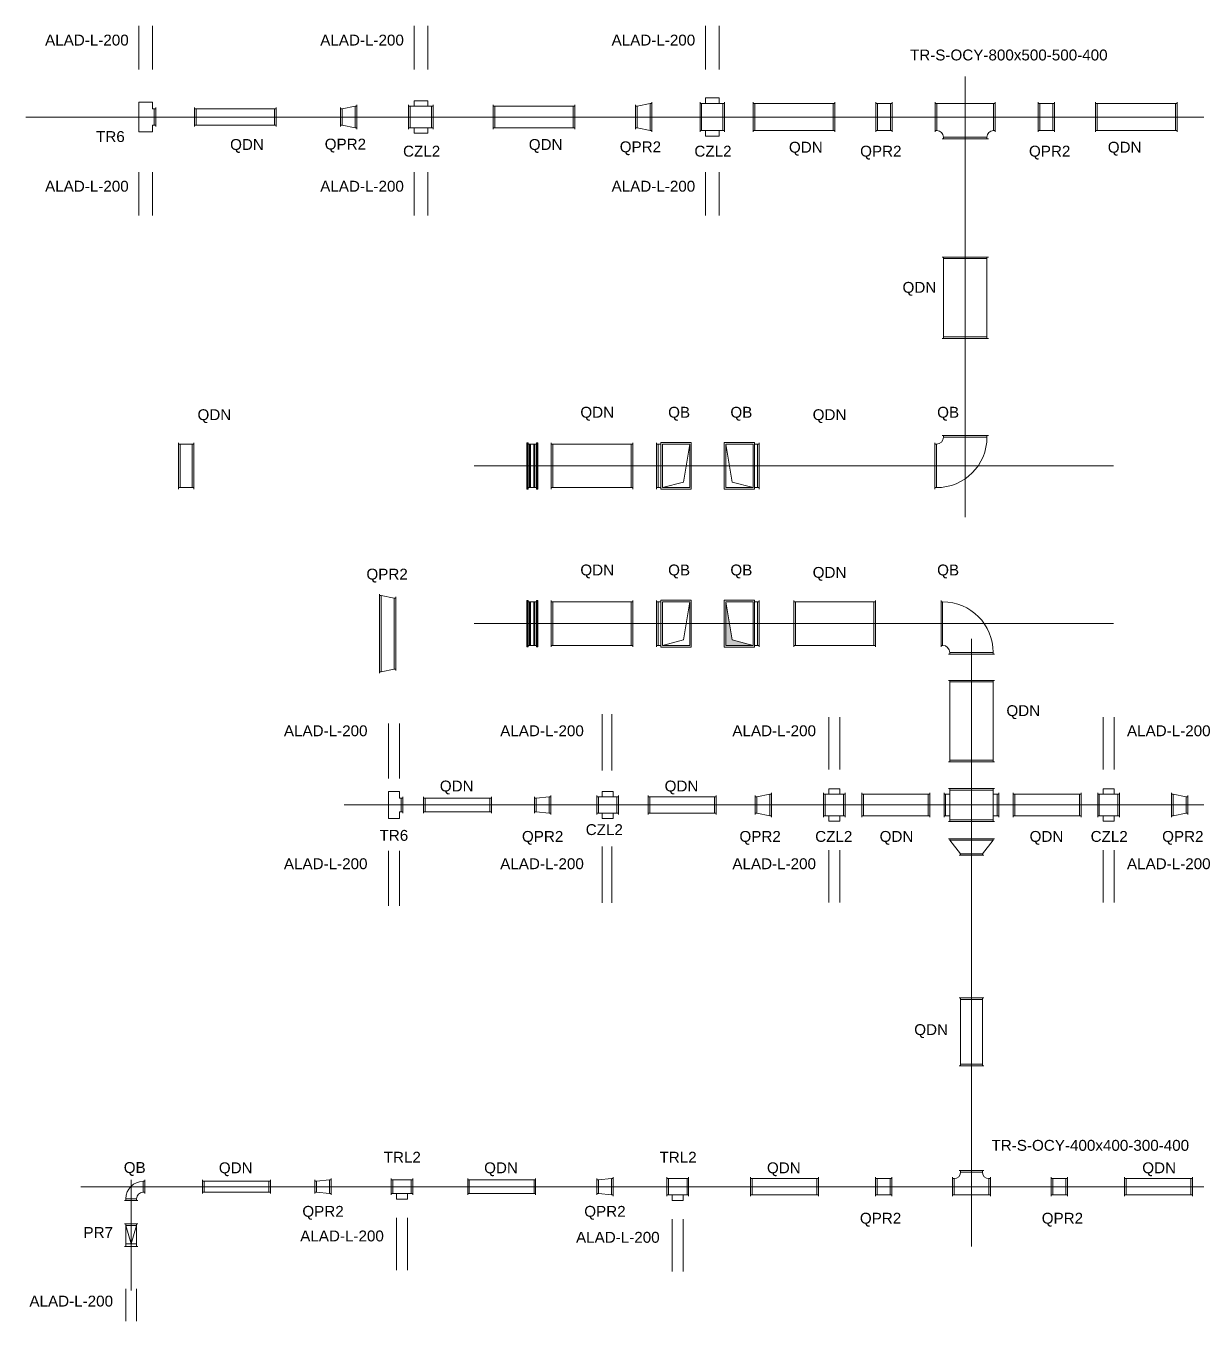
# Model space of a CAD drawing. Header units: millimetres. Extents: x 59762 to 60194, y -87842 to -87548.
# Drawn here: x 60015.92 to 60037.43, y -87765.76 to -87741.95 of the extents above; entities that cross this region are included whole.
import ezdxf

# ---------------------------------------------------------------- set-up
doc = ezdxf.new("R2010")
doc.units = ezdxf.units.MM
doc.layers.add('kanały', color=7, linetype='Continuous', lineweight=20)
doc.styles.add('styl1', font='arial.ttf', dxfattribs={"height": 0.08})
doc.linetypes.add('ZYGZAK', pattern='A,0.00254,-5.08,[131,ltypeshp.shx,S=5.08,R=0,X=-5.08,Y=0],-10.16,[131,ltypeshp.shx,S=5.08,R=180,X=5.08,Y=0],-5.08', length=20.32254)
pattern_1 = [(0, (45.65361, -3.144927), (0, 0.015875), []), (90, (45.65361, -3.144927), (-0.0635, 4e-18), [])]
pattern_2 = [(0, (45.65361, -0.244535), (0, 0.015875), []), (90, (45.65361, -0.244535), (-0.0635, 4e-18), [])]

msp = doc.modelspace()

# ---------------------------------------------------------------- hatches: boundary and pattern name
at = {"layer": 'kanały', "ltscale": 20}
h = msp.add_hatch(color=256, dxfattribs=at)
h.dxf.hatch_style = 1
h.paths.add_polyline_path([(60025.131899, -87749.612994), (60025.131899, -87750.462994), (60025.126899, -87750.462994), (60025.126899, -87749.612994)])
h = msp.add_hatch(dxfattribs=at)
h.set_pattern_fill('GRATE', color=256, scale=0.02)
h.set_pattern_definition(pattern_2)
edge = h.paths.add_edge_path()
edge.add_line((60025.196899, -87749.637994), (60025.196899, -87750.437994))
edge.add_line((60025.176899, -87749.637994), (60025.176899, -87750.437994))
h = msp.add_hatch(dxfattribs=at)
h.set_pattern_fill('GRATE', color=256, scale=0.02)
h.set_pattern_definition(pattern_2)
edge = h.paths.add_edge_path()
edge.add_line((60025.276899, -87749.637994), (60025.276899, -87750.437994))
edge.add_line((60025.256899, -87749.637994), (60025.256899, -87750.437994))
h = msp.add_hatch(color=256, dxfattribs=at)
h.dxf.hatch_style = 1
h.paths.add_polyline_path([(60025.321899, -87749.612994), (60025.321899, -87750.462994), (60025.326899, -87750.462994), (60025.326899, -87749.612994)])
h = msp.add_hatch(color=256, dxfattribs=at)
h.dxf.hatch_style = 1
h.paths.add_polyline_path([(60025.131899, -87752.513386), (60025.131899, -87753.363386), (60025.126899, -87753.363386), (60025.126899, -87752.513386)])
h = msp.add_hatch(dxfattribs=at)
h.set_pattern_fill('GRATE', color=256, scale=0.02)
h.set_pattern_definition(pattern_1)
edge = h.paths.add_edge_path()
edge.add_line((60025.196899, -87752.538386), (60025.196899, -87753.338386))
edge.add_line((60025.176899, -87752.538386), (60025.176899, -87753.338386))
h = msp.add_hatch(dxfattribs=at)
h.set_pattern_fill('GRATE', color=256, scale=0.02)
h.set_pattern_definition(pattern_1)
edge = h.paths.add_edge_path()
edge.add_line((60025.276899, -87752.538386), (60025.276899, -87753.338386))
edge.add_line((60025.256899, -87752.538386), (60025.256899, -87753.338386))
h = msp.add_hatch(color=256, dxfattribs=at)
h.dxf.hatch_style = 1
h.paths.add_polyline_path([(60025.321899, -87752.513386), (60025.321899, -87753.363386), (60025.326899, -87753.363386), (60025.326899, -87752.513386)])
at = {"layer": 'kanały'}
h = msp.add_hatch(color=256, dxfattribs=at)
h.dxf.hatch_style = 1
h.paths.add_polyline_path([(60028.899796, -87753.234858), (60028.786166, -87752.538386), (60028.786166, -87753.338386), (60029.286166, -87753.338386)])

# ---------------------------------------------------------------- linework, layer by layer
at = {"layer": 'kanały', "linetype": 'ZYGZAK', "ltscale": 0.1}
for p, q in [((60017.994673, -87742.746434), (60017.994673, -87741.946434)), ((60018.244673, -87742.746434), (60018.244673, -87741.946434)), ((60023.054195, -87742.746434), (60023.054195, -87741.946434)), ((60023.304195, -87742.746434), (60023.304195, -87741.946434)), ((60028.411301, -87742.746434), (60028.411301, -87741.946434)), ((60028.661301, -87742.746434), (60028.661301, -87741.946434)), ((60017.994673, -87745.433966), (60017.994673, -87744.633966)), ((60018.244673, -87745.433966), (60018.244673, -87744.633966)), ((60023.054195, -87745.433966), (60023.054195, -87744.633966)), ((60023.304195, -87745.433966), (60023.304195, -87744.633966)), ((60028.411301, -87745.433966), (60028.411301, -87744.633966)), ((60028.661301, -87745.433966), (60028.661301, -87744.633966)), ((60026.514164, -87755.638702), (60026.514164, -87754.604221)), ((60026.690514, -87755.638702), (60026.690514, -87754.604221)), ((60030.682457, -87755.61993), (60030.682457, -87754.65993)), ((60030.882457, -87755.61993), (60030.882457, -87754.65993)), ((60035.724013, -87755.61993), (60035.724013, -87754.65993)), ((60035.924013, -87755.61993), (60035.924013, -87754.65993)), ((60022.584317, -87755.786043), (60022.584317, -87754.776043)), ((60022.784317, -87755.786043), (60022.784317, -87754.776043)), ((60026.514164, -87758.071854), (60026.514164, -87757.037373)), ((60026.690514, -87758.071854), (60026.690514, -87757.037373)), ((60022.584317, -87758.127408), (60022.584317, -87757.117408)), ((60022.784317, -87758.127408), (60022.784317, -87757.117408)), ((60030.682457, -87758.06475), (60030.682457, -87757.10475)), ((60030.882457, -87758.06475), (60030.882457, -87757.10475)), ((60035.724013, -87758.06475), (60035.724013, -87757.10475)), ((60035.924013, -87758.06475), (60035.924013, -87757.10475)), ((60022.731148, -87764.82691), (60022.731148, -87763.86691)), ((60022.931148, -87764.82691), (60022.931148, -87763.86691)), ((60027.802474, -87764.85191), (60027.802474, -87763.89191)), ((60028.002474, -87764.85191), (60028.002474, -87763.89191)), ((60017.751641, -87765.764864), (60017.751641, -87765.172301)), ((60017.951641, -87765.764864), (60017.951641, -87765.172301))]:
    msp.add_line(p, q, dxfattribs=at)
at = {"layer": 'kanały', "ltscale": 20}
for p, q in [((60033.188355, -87742.874064), (60033.188355, -87750.980519)), ((60028.661301, -87743.271711), (60028.411301, -87743.271711)), ((60028.411301, -87743.271711), (60028.411301, -87743.371711)), ((60028.661301, -87743.271711), (60028.661301, -87743.371711)), ((60018.274673, -87743.471711), (60018.274673, -87743.771711)), ((60018.304673, -87743.471711), (60018.304673, -87743.446711)), ((60018.304673, -87743.471711), (60018.304673, -87743.771711)), ((60019.016305, -87743.471711), (60019.016305, -87743.446711)), ((60020.516305, -87743.471711), (60019.016305, -87743.471711)), ((60019.016305, -87743.471711), (60019.016305, -87743.771711)), ((60019.046305, -87743.471711), (60019.046305, -87743.771711)), ((60020.486305, -87743.471711), (60020.486305, -87743.771711)), ((60020.516305, -87743.471711), (60020.516305, -87743.446711)), ((60020.516305, -87743.471711), (60020.516305, -87743.771711)), ((60021.699452, -87743.446711), (60021.699452, -87743.471711)), ((60021.699452, -87743.771711), (60021.699452, -87743.471711)), ((60021.729452, -87743.471711), (60021.699452, -87743.471711)), ((60021.969452, -87743.421711), (60021.729452, -87743.471711)), ((60021.729452, -87743.771711), (60021.729452, -87743.471711)), ((60021.969452, -87743.821711), (60021.969452, -87743.421711)), ((60021.969452, -87743.421711), (60021.999452, -87743.421711)), ((60021.999452, -87743.396711), (60021.999452, -87743.421711)), ((60021.999452, -87743.821711), (60021.999452, -87743.421711)), ((60022.954195, -87743.421711), (60022.954195, -87743.396711)), ((60022.954195, -87743.421711), (60022.954195, -87743.821711)), ((60023.404195, -87743.421711), (60022.954195, -87743.421711)), ((60022.984195, -87743.421711), (60022.984195, -87743.821711)), ((60023.304195, -87743.321711), (60023.054195, -87743.321711)), ((60023.054195, -87743.321711), (60023.054195, -87743.421711)), ((60023.304195, -87743.321711), (60023.304195, -87743.421711)), ((60023.374195, -87743.421711), (60023.374195, -87743.821711)), ((60023.404195, -87743.421711), (60023.404195, -87743.396711)), ((60023.404195, -87743.421711), (60023.404195, -87743.821711)), ((60024.508324, -87743.421711), (60024.508324, -87743.396711)), ((60026.008324, -87743.421711), (60024.508324, -87743.421711)), ((60024.508324, -87743.421711), (60024.508324, -87743.821711)), ((60024.538324, -87743.421711), (60024.538324, -87743.821711)), ((60025.978324, -87743.421711), (60025.978324, -87743.821711)), ((60026.008324, -87743.421711), (60026.008324, -87743.396711)), ((60026.008324, -87743.421711), (60026.008324, -87743.821711)), ((60027.124256, -87743.396711), (60027.124256, -87743.421711)), ((60027.124256, -87743.821711), (60027.124256, -87743.421711)), ((60027.154256, -87743.421711), (60027.124256, -87743.421711)), ((60027.394256, -87743.371711), (60027.154256, -87743.421711)), ((60027.154256, -87743.821711), (60027.154256, -87743.421711)), ((60027.394256, -87743.871711), (60027.394256, -87743.371711)), ((60027.394256, -87743.371711), (60027.424256, -87743.371711)), ((60027.424256, -87743.346711), (60027.424256, -87743.371711)), ((60027.424256, -87743.871711), (60027.424256, -87743.371711)), ((60028.311301, -87743.371711), (60028.311301, -87743.346711)), ((60028.311301, -87743.371711), (60028.311301, -87743.871711)), ((60028.761301, -87743.371711), (60028.311301, -87743.371711)), ((60028.341301, -87743.371711), (60028.341301, -87743.871711)), ((60028.731301, -87743.371711), (60028.731301, -87743.871711)), ((60028.761301, -87743.371711), (60028.761301, -87743.346711)), ((60028.761301, -87743.371711), (60028.761301, -87743.871711)), ((60029.291819, -87743.371711), (60029.291819, -87743.346711)), ((60030.791819, -87743.371711), (60029.291819, -87743.371711)), ((60029.291819, -87743.371711), (60029.291819, -87743.871711)), ((60029.321819, -87743.371711), (60029.321819, -87743.871711)), ((60030.761819, -87743.371711), (60030.761819, -87743.871711)), ((60030.791819, -87743.371711), (60030.791819, -87743.346711)), ((60030.791819, -87743.371711), (60030.791819, -87743.871711)), ((60031.544739, -87743.346711), (60031.544739, -87743.371711)), ((60031.544739, -87743.865674), (60031.544739, -87743.371711)), ((60031.574739, -87743.371711), (60031.544739, -87743.371711)), ((60031.574739, -87743.871711), (60031.574739, -87743.371711)), ((60031.814739, -87743.371711), (60031.574739, -87743.371711)), ((60031.814739, -87743.871711), (60031.814739, -87743.371711)), ((60031.814739, -87743.371711), (60031.844739, -87743.371711)), ((60031.844739, -87743.346711), (60031.844739, -87743.371711)), ((60031.844739, -87743.871711), (60031.844739, -87743.371711)), ((60032.638355, -87743.346711), (60032.638355, -87743.371711)), ((60032.638355, -87743.871711), (60032.638355, -87743.371711)), ((60032.668355, -87743.871711), (60032.668355, -87743.371711)), ((60033.708355, -87743.371711), (60033.708355, -87743.871711)), ((60033.738355, -87743.371711), (60033.738355, -87743.346711)), ((60033.738355, -87743.371711), (60033.738355, -87743.871711)), ((60034.531972, -87743.346711), (60034.531972, -87743.371711)), ((60034.531972, -87743.871711), (60034.531972, -87743.371711)), ((60034.561972, -87743.371711), (60034.531972, -87743.371711)), ((60034.561972, -87743.871711), (60034.561972, -87743.371711)), ((60034.561972, -87743.371711), (60034.801972, -87743.371711)), ((60034.801972, -87743.871711), (60034.801972, -87743.371711)), ((60034.801972, -87743.371711), (60034.831972, -87743.371711)), ((60034.831972, -87743.346711), (60034.831972, -87743.371711)), ((60034.831972, -87743.865674), (60034.831972, -87743.371711)), ((60035.584892, -87743.371711), (60035.584892, -87743.346711)), ((60035.584892, -87743.371711), (60037.084892, -87743.371711)), ((60035.584892, -87743.371711), (60035.584892, -87743.871711)), ((60035.614892, -87743.371711), (60035.614892, -87743.871711)), ((60037.054892, -87743.371711), (60037.054892, -87743.871711)), ((60037.084892, -87743.371711), (60037.084892, -87743.346711)), ((60037.084892, -87743.371711), (60037.084892, -87743.871711)), ((60018.304673, -87743.796711), (60018.304673, -87743.771711)), ((60020.516305, -87743.771711), (60019.016305, -87743.771711)), ((60019.016305, -87743.796711), (60019.016305, -87743.771711)), ((60020.516305, -87743.796711), (60020.516305, -87743.771711)), ((60021.699452, -87743.771711), (60021.699452, -87743.796711)), ((60021.729452, -87743.771711), (60021.699452, -87743.771711)), ((60021.969452, -87743.821711), (60021.729452, -87743.771711)), ((60021.969452, -87743.821711), (60021.999452, -87743.821711)), ((60021.999452, -87743.821711), (60021.999452, -87743.846711)), ((60022.954195, -87743.846711), (60022.954195, -87743.821711)), ((60023.404195, -87743.821711), (60022.954195, -87743.821711)), ((60023.054195, -87743.921711), (60023.054195, -87743.821711)), ((60023.304195, -87743.921711), (60023.054195, -87743.921711)), ((60023.304195, -87743.921711), (60023.304195, -87743.821711)), ((60023.404195, -87743.846711), (60023.404195, -87743.821711)), ((60026.008324, -87743.821711), (60024.508324, -87743.821711)), ((60024.508324, -87743.846711), (60024.508324, -87743.821711)), ((60026.008324, -87743.846711), (60026.008324, -87743.821711)), ((60027.124256, -87743.821711), (60027.124256, -87743.846711)), ((60027.154256, -87743.821711), (60027.124256, -87743.821711)), ((60027.394256, -87743.871711), (60027.154256, -87743.821711)), ((60027.394256, -87743.871711), (60027.424256, -87743.871711)), ((60027.424256, -87743.871711), (60027.424256, -87743.896711)), ((60028.311301, -87743.896711), (60028.311301, -87743.871711)), ((60028.761301, -87743.871711), (60028.311301, -87743.871711)), ((60028.411301, -87743.971711), (60028.411301, -87743.871711)), ((60028.661301, -87743.971711), (60028.411301, -87743.971711)), ((60028.661301, -87743.971711), (60028.661301, -87743.871711)), ((60028.761301, -87743.896711), (60028.761301, -87743.871711)), ((60030.791819, -87743.871711), (60029.291819, -87743.871711)), ((60029.291819, -87743.896711), (60029.291819, -87743.871711)), ((60030.791819, -87743.896711), (60030.791819, -87743.871711)), ((60031.544739, -87743.865674), (60031.544739, -87743.896711)), ((60031.574739, -87743.871711), (60031.544739, -87743.871711)), ((60031.814739, -87743.871711), (60031.574739, -87743.871711)), ((60031.814739, -87743.871711), (60031.844739, -87743.871711)), ((60031.844739, -87743.871711), (60031.844739, -87743.896711)), ((60032.638355, -87743.871711), (60032.638355, -87743.896711)), ((60033.588355, -87743.991711), (60032.788355, -87743.991711)), ((60033.738355, -87743.896711), (60033.738355, -87743.871711)), ((60034.531972, -87743.871711), (60034.531972, -87743.896711)), ((60034.561972, -87743.871711), (60034.531972, -87743.871711)), ((60034.561972, -87743.871711), (60034.801972, -87743.871711)), ((60034.801972, -87743.871711), (60034.831972, -87743.871711)), ((60034.831972, -87743.865674), (60034.831972, -87743.896711)), ((60035.584892, -87743.871711), (60037.084892, -87743.871711)), ((60035.584892, -87743.896711), (60035.584892, -87743.871711)), ((60037.084892, -87743.896711), (60037.084892, -87743.871711)), ((60032.763355, -87744.021711), (60032.788355, -87744.021711)), ((60033.588355, -87744.021711), (60032.788355, -87744.021711)), ((60033.588355, -87744.021711), (60033.613355, -87744.021711)), ((60032.763355, -87746.196347), (60032.788355, -87746.196347)), ((60032.788355, -87746.196347), (60032.788355, -87747.696347)), ((60033.588355, -87746.196347), (60032.788355, -87746.196347)), ((60033.588355, -87746.226347), (60032.788355, -87746.226347)), ((60033.588355, -87746.196347), (60033.588355, -87747.696347)), ((60033.588355, -87746.196347), (60033.613355, -87746.196347)), ((60032.763355, -87747.696347), (60032.788355, -87747.696347)), ((60033.588355, -87747.666347), (60032.788355, -87747.666347)), ((60033.588355, -87747.696347), (60032.788355, -87747.696347)), ((60033.588355, -87747.696347), (60033.613355, -87747.696347)), ((60032.763355, -87749.477994), (60032.788355, -87749.477994)), ((60033.588355, -87749.477994), (60032.788355, -87749.477994)), ((60032.788355, -87749.477994), (60032.788355, -87749.507994)), ((60033.588355, -87749.477994), (60033.613355, -87749.477994)), ((60033.588355, -87749.477994), (60033.588355, -87749.507994)), ((60018.724489, -87749.637994), (60018.724489, -87749.612994)), ((60018.724489, -87749.637994), (60019.004489, -87749.637994)), ((60018.724489, -87749.637994), (60018.724489, -87750.437994)), ((60018.754489, -87749.637994), (60018.754489, -87750.437994)), ((60018.974489, -87749.637994), (60018.974489, -87750.437994)), ((60019.004489, -87749.637994), (60019.004489, -87749.612994)), ((60019.004489, -87749.637994), (60019.004489, -87750.437994)), ((60025.131899, -87749.612994), (60025.126899, -87749.612994)), ((60025.126899, -87749.612994), (60025.126899, -87750.462994)), ((60025.131899, -87749.612994), (60025.131899, -87750.462994)), ((60025.131899, -87749.612994), (60025.151899, -87749.612994)), ((60025.151899, -87749.637994), (60025.151899, -87749.612994)), ((60025.151899, -87749.637994), (60025.151899, -87750.437994)), ((60025.151899, -87749.637994), (60025.301899, -87749.637994)), ((60025.176899, -87749.637994), (60025.176899, -87750.437994)), ((60025.196899, -87749.637994), (60025.196899, -87750.437994)), ((60025.256899, -87749.637994), (60025.256899, -87750.437994)), ((60025.276899, -87749.637994), (60025.276899, -87750.437994)), ((60025.301899, -87749.637994), (60025.301899, -87749.612994)), ((60025.321899, -87749.612994), (60025.301899, -87749.612994)), ((60025.301899, -87749.637994), (60025.301899, -87750.437994)), ((60025.321899, -87749.612994), (60025.321899, -87750.462994)), ((60025.321899, -87749.612994), (60025.326899, -87749.612994)), ((60025.326899, -87749.612994), (60025.326899, -87750.462994)), ((60025.575751, -87749.637994), (60025.575751, -87749.612994)), ((60025.575751, -87749.637994), (60027.075751, -87749.637994)), ((60025.575751, -87749.637994), (60025.575751, -87750.437994)), ((60025.605751, -87749.637994), (60025.605751, -87750.437994)), ((60027.045751, -87749.637994), (60027.045751, -87750.437994)), ((60027.075751, -87749.637994), (60027.075751, -87749.612994)), ((60027.075751, -87749.637994), (60027.075751, -87750.437994)), ((60027.511674, -87749.637994), (60027.511674, -87749.612994)), ((60027.511674, -87749.637994), (60027.511674, -87750.437994)), ((60027.511674, -87749.637994), (60027.541674, -87749.637994)), ((60027.541674, -87749.637994), (60027.541674, -87750.437994)), ((60027.541674, -87749.637994), (60027.591674, -87749.637994)), ((60027.591674, -87749.637994), (60027.591674, -87749.607994)), ((60027.591674, -87749.607994), (60028.151674, -87749.607994)), ((60027.591674, -87749.637994), (60027.591674, -87750.437994)), ((60027.621674, -87749.637994), (60028.121674, -87749.637994)), ((60027.621674, -87749.637994), (60027.621674, -87750.437994)), ((60028.008044, -87750.334466), (60028.121674, -87749.637994)), ((60028.121674, -87749.637994), (60028.121674, -87750.437994)), ((60028.151674, -87749.607994), (60028.151674, -87750.467994)), ((60029.316166, -87749.607994), (60028.756166, -87749.607994)), ((60028.756166, -87749.607994), (60028.756166, -87750.467994)), ((60028.786166, -87749.637994), (60028.786166, -87750.437994)), ((60029.286166, -87749.637994), (60028.786166, -87749.637994)), ((60028.899796, -87750.334466), (60028.786166, -87749.637994)), ((60029.286166, -87749.637994), (60029.286166, -87750.437994)), ((60029.316166, -87749.637994), (60029.316166, -87749.607994)), ((60029.366166, -87749.637994), (60029.316166, -87749.637994)), ((60029.316166, -87749.637994), (60029.316166, -87750.437994)), ((60029.366166, -87749.637994), (60029.366166, -87750.437994)), ((60029.396166, -87749.637994), (60029.366166, -87749.637994)), ((60029.396166, -87749.637994), (60029.396166, -87749.612994)), ((60029.396166, -87749.637994), (60029.396166, -87750.437994)), ((60032.628355, -87749.637994), (60032.628355, -87749.612994)), ((60032.628355, -87749.637994), (60032.628355, -87750.437994)), ((60032.628355, -87749.637994), (60032.658355, -87749.637994)), ((60032.658355, -87749.637994), (60032.658355, -87750.437994)), ((60033.588355, -87749.507994), (60032.788355, -87749.507994)), ((60024.159501, -87750.037994), (60035.912267, -87750.037994)), ((60027.621674, -87750.437994), (60028.008044, -87750.334466)), ((60029.286166, -87750.437994), (60028.899796, -87750.334466)), ((60018.724489, -87750.437994), (60019.004489, -87750.437994)), ((60018.724489, -87750.462994), (60018.724489, -87750.437994)), ((60019.004489, -87750.462994), (60019.004489, -87750.437994)), ((60025.126899, -87750.462994), (60025.131899, -87750.462994)), ((60025.131899, -87750.462994), (60025.151899, -87750.462994)), ((60025.151899, -87750.462994), (60025.151899, -87750.437994)), ((60025.151899, -87750.437994), (60025.301899, -87750.437994)), ((60025.301899, -87750.462994), (60025.301899, -87750.437994)), ((60025.321899, -87750.462994), (60025.301899, -87750.462994)), ((60025.326899, -87750.462994), (60025.321899, -87750.462994)), ((60025.575751, -87750.437994), (60027.075751, -87750.437994)), ((60025.575751, -87750.462994), (60025.575751, -87750.437994)), ((60027.075751, -87750.462994), (60027.075751, -87750.437994)), ((60027.511674, -87750.437994), (60027.541674, -87750.437994)), ((60027.511674, -87750.462994), (60027.511674, -87750.437994)), ((60027.591674, -87750.437994), (60027.541674, -87750.437994)), ((60027.591674, -87750.467994), (60027.591674, -87750.437994)), ((60028.151674, -87750.467994), (60027.591674, -87750.467994)), ((60027.621674, -87750.437994), (60028.121674, -87750.437994)), ((60028.756166, -87750.467994), (60029.316166, -87750.467994)), ((60029.286166, -87750.437994), (60028.786166, -87750.437994)), ((60029.316166, -87750.437994), (60029.366166, -87750.437994)), ((60029.316166, -87750.467994), (60029.316166, -87750.437994)), ((60029.396166, -87750.437994), (60029.366166, -87750.437994)), ((60029.396166, -87750.462994), (60029.396166, -87750.437994)), ((60032.628355, -87750.462994), (60032.628355, -87750.437994)), ((60032.658355, -87750.437994), (60032.628355, -87750.437994)), ((60022.419044, -87752.398204), (60022.419044, -87752.423204)), ((60022.419044, -87753.823204), (60022.419044, -87752.423204)), ((60022.449044, -87752.423204), (60022.419044, -87752.423204)), ((60022.449044, -87753.823204), (60022.449044, -87752.423204)), ((60022.449044, -87752.423204), (60022.689044, -87752.473204)), ((60022.689044, -87753.773204), (60022.689044, -87752.473204)), ((60022.689044, -87752.473204), (60022.719044, -87752.473204)), ((60022.719044, -87752.448204), (60022.719044, -87752.473204)), ((60022.719044, -87753.773204), (60022.719044, -87752.473204)), ((60025.131899, -87752.513386), (60025.126899, -87752.513386)), ((60025.126899, -87752.513386), (60025.126899, -87753.363386)), ((60025.131899, -87752.513386), (60025.131899, -87753.363386)), ((60025.131899, -87752.513386), (60025.151899, -87752.513386)), ((60025.151899, -87752.538386), (60025.151899, -87752.513386)), ((60025.151899, -87752.538386), (60025.151899, -87753.338386)), ((60025.151899, -87752.538386), (60025.301899, -87752.538386)), ((60025.176899, -87752.538386), (60025.176899, -87753.338386)), ((60025.196899, -87752.538386), (60025.196899, -87753.338386)), ((60025.256899, -87752.538386), (60025.256899, -87753.338386)), ((60025.276899, -87752.538386), (60025.276899, -87753.338386)), ((60025.301899, -87752.538386), (60025.301899, -87752.513386)), ((60025.321899, -87752.513386), (60025.301899, -87752.513386)), ((60025.301899, -87752.538386), (60025.301899, -87753.338386)), ((60025.321899, -87752.513386), (60025.321899, -87753.363386)), ((60025.321899, -87752.513386), (60025.326899, -87752.513386)), ((60025.326899, -87752.513386), (60025.326899, -87753.363386)), ((60025.575751, -87752.538386), (60025.575751, -87752.513386)), ((60025.575751, -87752.538386), (60027.075751, -87752.538386)), ((60025.575751, -87752.538386), (60025.575751, -87753.338386)), ((60025.605751, -87752.538386), (60025.605751, -87753.338386)), ((60027.045751, -87752.538386), (60027.045751, -87753.338386)), ((60027.075751, -87752.538386), (60027.075751, -87752.513386)), ((60027.075751, -87752.538386), (60027.075751, -87753.338386)), ((60027.511674, -87752.538386), (60027.511674, -87752.513386)), ((60027.511674, -87752.538386), (60027.511674, -87753.338386)), ((60027.511674, -87752.538386), (60027.541674, -87752.538386)), ((60027.541674, -87752.538386), (60027.541674, -87753.338386)), ((60027.541674, -87752.538386), (60027.591674, -87752.538386)), ((60027.591674, -87752.538386), (60027.591674, -87752.508386)), ((60027.591674, -87752.508386), (60028.151674, -87752.508386)), ((60027.591674, -87752.538386), (60027.591674, -87753.338386)), ((60027.621674, -87752.538386), (60028.121674, -87752.538386)), ((60027.621674, -87752.538386), (60027.621674, -87753.338386)), ((60028.008044, -87753.234858), (60028.121674, -87752.538386)), ((60028.121674, -87752.538386), (60028.121674, -87753.338386)), ((60028.151674, -87752.508386), (60028.151674, -87753.368386)), ((60030.035884, -87752.538386), (60030.035884, -87752.513386)), ((60030.035884, -87752.538386), (60031.535884, -87752.538386)), ((60030.035884, -87752.538386), (60030.035884, -87753.338386)), ((60030.065884, -87752.538386), (60030.065884, -87753.338386)), ((60031.505884, -87752.538386), (60031.505884, -87753.338386)), ((60031.535884, -87752.538386), (60031.535884, -87752.513386)), ((60031.535884, -87752.538386), (60031.535884, -87753.338386)), ((60032.743235, -87752.513386), (60032.743235, -87752.538386)), ((60032.743235, -87753.338386), (60032.743235, -87752.538386)), ((60032.773235, -87752.538386), (60032.743235, -87752.538386)), ((60032.773235, -87753.338386), (60032.773235, -87752.538386)), ((60024.159501, -87752.938386), (60035.912267, -87752.938386)), ((60027.621674, -87753.338386), (60028.008044, -87753.234858)), ((60033.303235, -87753.218667), (60033.303235, -87764.390789)), ((60025.126899, -87753.363386), (60025.131899, -87753.363386)), ((60025.131899, -87753.363386), (60025.151899, -87753.363386)), ((60025.151899, -87753.363386), (60025.151899, -87753.338386)), ((60025.151899, -87753.338386), (60025.301899, -87753.338386)), ((60025.301899, -87753.363386), (60025.301899, -87753.338386)), ((60025.321899, -87753.363386), (60025.301899, -87753.363386)), ((60025.326899, -87753.363386), (60025.321899, -87753.363386)), ((60025.575751, -87753.338386), (60027.075751, -87753.338386)), ((60025.575751, -87753.363386), (60025.575751, -87753.338386)), ((60027.075751, -87753.363386), (60027.075751, -87753.338386)), ((60027.511674, -87753.338386), (60027.541674, -87753.338386)), ((60027.511674, -87753.363386), (60027.511674, -87753.338386)), ((60027.591674, -87753.338386), (60027.541674, -87753.338386)), ((60027.591674, -87753.368386), (60027.591674, -87753.338386)), ((60028.151674, -87753.368386), (60027.591674, -87753.368386)), ((60027.621674, -87753.338386), (60028.121674, -87753.338386)), ((60030.035884, -87753.338386), (60031.535884, -87753.338386)), ((60030.035884, -87753.363386), (60030.035884, -87753.338386)), ((60031.535884, -87753.363386), (60031.535884, -87753.338386)), ((60032.743235, -87753.338386), (60032.743235, -87753.363386)), ((60032.743235, -87753.338386), (60032.773235, -87753.338386)), ((60032.878235, -87753.498386), (60032.903235, -87753.498386)), ((60033.703235, -87753.468386), (60032.903235, -87753.468386)), ((60032.903235, -87753.498386), (60032.903235, -87753.468386)), ((60033.703235, -87753.498386), (60032.903235, -87753.498386)), ((60033.703235, -87753.498386), (60033.703235, -87753.468386)), ((60033.703235, -87753.498386), (60033.728235, -87753.498386)), ((60022.419044, -87753.823204), (60022.419044, -87753.848204)), ((60022.449044, -87753.823204), (60022.419044, -87753.823204)), ((60022.449044, -87753.823204), (60022.689044, -87753.773204)), ((60022.689044, -87753.773204), (60022.719044, -87753.773204)), ((60022.719044, -87753.773204), (60022.719044, -87753.798204)), ((60032.878235, -87753.981872), (60032.903235, -87753.981872)), ((60032.903235, -87753.981872), (60032.903235, -87755.481872)), ((60033.703235, -87753.981872), (60032.903235, -87753.981872)), ((60033.703235, -87753.981872), (60033.703235, -87755.481872)), ((60033.703235, -87753.981872), (60033.728235, -87753.981872)), ((60033.703235, -87754.011872), (60032.903235, -87754.011872)), ((60032.878235, -87755.481872), (60032.903235, -87755.481872)), ((60033.703235, -87755.451872), (60032.903235, -87755.451872)), ((60033.703235, -87755.481872), (60032.903235, -87755.481872)), ((60033.703235, -87755.481872), (60033.728235, -87755.481872)), ((60022.844317, -87756.148551), (60022.844317, -87756.123551)), ((60023.224671, -87756.148551), (60023.224671, -87756.123551)), ((60024.474671, -87756.148551), (60024.474671, -87756.123551)), ((60025.267639, -87756.148551), (60025.267639, -87756.123551)), ((60025.537639, -87756.123551), (60025.297639, -87756.148551)), ((60025.537639, -87756.423551), (60025.537639, -87756.123551)), ((60025.537639, -87756.123551), (60025.567639, -87756.123551)), ((60025.567639, -87756.098551), (60025.567639, -87756.123551)), ((60025.567639, -87756.423551), (60025.567639, -87756.123551)), ((60026.414164, -87756.123551), (60026.414164, -87756.098551)), ((60026.414164, -87756.123551), (60026.414164, -87756.423551)), ((60026.814164, -87756.123551), (60026.414164, -87756.123551)), ((60026.444164, -87756.123551), (60026.444164, -87756.423551)), ((60026.714164, -87756.023551), (60026.514164, -87756.023551)), ((60026.514164, -87756.023551), (60026.514164, -87756.123551)), ((60026.714164, -87756.023551), (60026.714164, -87756.123551)), ((60026.784164, -87756.123551), (60026.784164, -87756.423551)), ((60026.814164, -87756.123551), (60026.814164, -87756.098551)), ((60026.814164, -87756.123551), (60026.814164, -87756.423551)), ((60027.358285, -87756.123551), (60027.358285, -87756.098551)), ((60028.608285, -87756.123551), (60027.358285, -87756.123551)), ((60027.358285, -87756.123551), (60027.358285, -87756.423551)), ((60027.388285, -87756.123551), (60027.388285, -87756.423551)), ((60028.578285, -87756.123551), (60028.578285, -87756.423551)), ((60028.608285, -87756.123551), (60028.608285, -87756.098551)), ((60028.608285, -87756.123551), (60028.608285, -87756.423551)), ((60029.325723, -87756.098551), (60029.325723, -87756.123551)), ((60029.325723, -87756.423551), (60029.325723, -87756.123551)), ((60029.355723, -87756.123551), (60029.325723, -87756.123551)), ((60029.595723, -87756.073551), (60029.355723, -87756.123551)), ((60029.355723, -87756.423551), (60029.355723, -87756.123551)), ((60029.595723, -87756.473551), (60029.595723, -87756.073551)), ((60029.595723, -87756.073551), (60029.625723, -87756.073551)), ((60029.625723, -87756.048551), (60029.625723, -87756.073551)), ((60029.625723, -87756.473551), (60029.625723, -87756.073551)), ((60030.582457, -87756.073551), (60030.582457, -87756.048551)), ((60030.582457, -87756.073551), (60030.582457, -87756.473551)), ((60030.982457, -87756.073551), (60030.582457, -87756.073551)), ((60030.612457, -87756.073551), (60030.612457, -87756.473551)), ((60030.882457, -87755.973551), (60030.682457, -87755.973551)), ((60030.682457, -87755.973551), (60030.682457, -87756.073551)), ((60030.882457, -87755.973551), (60030.882457, -87756.073551)), ((60030.952457, -87756.073551), (60030.952457, -87756.473551)), ((60030.982457, -87756.073551), (60030.982457, -87756.048551)), ((60030.982457, -87756.073551), (60030.982457, -87756.473551)), ((60031.28621, -87756.073551), (60031.28621, -87756.048551)), ((60032.53621, -87756.073551), (60031.28621, -87756.073551)), ((60031.28621, -87756.073551), (60031.28621, -87756.473551)), ((60031.31621, -87756.073551), (60031.31621, -87756.473551)), ((60032.50621, -87756.073551), (60032.50621, -87756.473551)), ((60032.53621, -87756.073551), (60032.53621, -87756.048551)), ((60032.53621, -87756.073551), (60032.53621, -87756.473551)), ((60032.798235, -87756.073551), (60032.798235, -87756.048551)), ((60032.798235, -87756.073551), (60032.798235, -87756.473551)), ((60032.798235, -87756.073551), (60032.903235, -87756.073551)), ((60032.828235, -87756.073551), (60032.828235, -87756.473551)), ((60032.903235, -87755.968551), (60032.878235, -87755.968551)), ((60032.903235, -87755.968551), (60033.703235, -87755.968551)), ((60032.903235, -87755.968551), (60032.903235, -87756.578551)), ((60032.903235, -87755.998551), (60033.703235, -87755.998551)), ((60033.728235, -87755.968551), (60033.703235, -87755.968551)), ((60033.703235, -87755.968551), (60033.703235, -87756.578551)), ((60033.808235, -87756.073551), (60033.703235, -87756.073551)), ((60033.778235, -87756.073551), (60033.778235, -87756.473551)), ((60033.808235, -87756.073551), (60033.808235, -87756.048551)), ((60033.808235, -87756.073551), (60033.808235, -87756.473551)), ((60034.070261, -87756.073551), (60034.070261, -87756.048551)), ((60034.070261, -87756.073551), (60035.320261, -87756.073551)), ((60034.070261, -87756.073551), (60034.070261, -87756.473551)), ((60034.100261, -87756.073551), (60034.100261, -87756.473551)), ((60035.290261, -87756.073551), (60035.290261, -87756.473551)), ((60035.320261, -87756.073551), (60035.320261, -87756.048551)), ((60035.320261, -87756.073551), (60035.320261, -87756.473551)), ((60035.624013, -87756.073551), (60035.624013, -87756.048551)), ((60035.624013, -87756.073551), (60035.624013, -87756.473551)), ((60035.624013, -87756.073551), (60036.024013, -87756.073551)), ((60035.654013, -87756.073551), (60035.654013, -87756.473551)), ((60035.724013, -87755.973551), (60035.924013, -87755.973551)), ((60035.724013, -87755.973551), (60035.724013, -87756.073551)), ((60035.924013, -87755.973551), (60035.924013, -87756.073551)), ((60035.994013, -87756.073551), (60035.994013, -87756.473551)), ((60036.024013, -87756.073551), (60036.024013, -87756.048551)), ((60036.024013, -87756.073551), (60036.024013, -87756.473551)), ((60036.980748, -87756.048551), (60036.980748, -87756.073551)), ((60036.980748, -87756.473551), (60036.980748, -87756.073551)), ((60037.010748, -87756.073551), (60036.980748, -87756.073551)), ((60037.010748, -87756.473551), (60037.010748, -87756.073551)), ((60037.010748, -87756.073551), (60037.250748, -87756.123551)), ((60037.250748, -87756.423551), (60037.250748, -87756.123551)), ((60037.250748, -87756.123551), (60037.280748, -87756.123551)), ((60037.280748, -87756.098551), (60037.280748, -87756.123551)), ((60037.280748, -87756.423551), (60037.280748, -87756.123551)), ((60021.767437, -87756.273551), (60044.818059, -87756.273551)), ((60022.814317, -87756.148551), (60022.814317, -87756.398551)), ((60022.844317, -87756.148551), (60022.844317, -87756.398551)), ((60024.474671, -87756.148551), (60023.224671, -87756.148551)), ((60023.224671, -87756.148551), (60023.224671, -87756.398551)), ((60023.254671, -87756.148551), (60023.254671, -87756.398551)), ((60024.444671, -87756.148551), (60024.444671, -87756.398551)), ((60024.474671, -87756.148551), (60024.474671, -87756.398551)), ((60025.267639, -87756.148551), (60025.267639, -87756.398551)), ((60025.267639, -87756.398551), (60025.267639, -87756.373551)), ((60025.297639, -87756.148551), (60025.297639, -87756.398551)), ((60022.844317, -87756.423551), (60022.844317, -87756.398551)), ((60023.224671, -87756.423551), (60023.224671, -87756.398551)), ((60024.474671, -87756.398551), (60023.224671, -87756.398551)), ((60024.474671, -87756.423551), (60024.474671, -87756.398551)), ((60025.267639, -87756.423551), (60025.267639, -87756.398551)), ((60025.537639, -87756.423551), (60025.297639, -87756.398551)), ((60025.537639, -87756.423551), (60025.567639, -87756.423551)), ((60025.567639, -87756.423551), (60025.567639, -87756.448551)), ((60026.414164, -87756.448551), (60026.414164, -87756.423551)), ((60026.814164, -87756.423551), (60026.414164, -87756.423551)), ((60026.514164, -87756.523551), (60026.514164, -87756.423551)), ((60026.714164, -87756.523551), (60026.514164, -87756.523551)), ((60026.714164, -87756.523551), (60026.714164, -87756.423551)), ((60026.814164, -87756.448551), (60026.814164, -87756.423551)), ((60027.358285, -87756.448551), (60027.358285, -87756.423551)), ((60028.608285, -87756.423551), (60027.358285, -87756.423551)), ((60028.608285, -87756.448551), (60028.608285, -87756.423551)), ((60029.325723, -87756.423551), (60029.325723, -87756.448551)), ((60029.355723, -87756.423551), (60029.325723, -87756.423551)), ((60029.595723, -87756.473551), (60029.355723, -87756.423551)), ((60029.595723, -87756.473551), (60029.625723, -87756.473551)), ((60029.625723, -87756.473551), (60029.625723, -87756.498551)), ((60030.582457, -87756.498551), (60030.582457, -87756.473551)), ((60030.982457, -87756.473551), (60030.582457, -87756.473551)), ((60030.682457, -87756.573551), (60030.682457, -87756.473551)), ((60030.882457, -87756.573551), (60030.682457, -87756.573551)), ((60030.882457, -87756.573551), (60030.882457, -87756.473551)), ((60030.982457, -87756.498551), (60030.982457, -87756.473551)), ((60031.28621, -87756.498551), (60031.28621, -87756.473551)), ((60032.53621, -87756.473551), (60031.28621, -87756.473551)), ((60032.53621, -87756.498551), (60032.53621, -87756.473551)), ((60032.798235, -87756.498551), (60032.798235, -87756.473551)), ((60032.798235, -87756.473551), (60032.903235, -87756.473551)), ((60032.903235, -87756.578551), (60032.878235, -87756.578551)), ((60032.903235, -87756.548551), (60033.703235, -87756.548551)), ((60032.903235, -87756.578551), (60033.703235, -87756.578551)), ((60032.903235, -87756.578551), (60033.703235, -87756.578551)), ((60033.808235, -87756.473551), (60033.703235, -87756.473551)), ((60033.728235, -87756.578551), (60033.703235, -87756.578551)), ((60033.808235, -87756.498551), (60033.808235, -87756.473551)), ((60034.070261, -87756.473551), (60035.320261, -87756.473551)), ((60034.070261, -87756.498551), (60034.070261, -87756.473551)), ((60035.320261, -87756.498551), (60035.320261, -87756.473551)), ((60035.624013, -87756.498551), (60035.624013, -87756.473551)), ((60035.624013, -87756.473551), (60036.024013, -87756.473551)), ((60035.724013, -87756.573551), (60035.724013, -87756.473551)), ((60035.724013, -87756.573551), (60035.924013, -87756.573551)), ((60035.924013, -87756.573551), (60035.924013, -87756.473551)), ((60036.024013, -87756.498551), (60036.024013, -87756.473551)), ((60036.980748, -87756.473551), (60036.980748, -87756.498551)), ((60037.010748, -87756.473551), (60036.980748, -87756.473551)), ((60037.010748, -87756.473551), (60037.250748, -87756.423551)), ((60037.250748, -87756.423551), (60037.280748, -87756.423551)), ((60037.280748, -87756.423551), (60037.280748, -87756.448551)), ((60032.903235, -87756.896691), (60032.878235, -87756.896691)), ((60032.903235, -87756.921691), (60032.903235, -87756.896691)), ((60032.903235, -87756.896691), (60033.703235, -87756.896691)), ((60032.903235, -87756.921691), (60033.103235, -87757.171691)), ((60032.903235, -87756.921691), (60033.703235, -87756.921691)), ((60033.303235, -87756.896691), (60033.303235, -87757.196691)), ((60033.703235, -87756.921691), (60033.503235, -87757.171691)), ((60033.703235, -87756.921691), (60033.703235, -87756.896691)), ((60033.728235, -87756.896691), (60033.703235, -87756.896691)), ((60033.078235, -87757.196691), (60033.103235, -87757.196691)), ((60033.503235, -87757.171691), (60033.103235, -87757.171691)), ((60033.103235, -87757.171691), (60033.103235, -87757.196691)), ((60033.503235, -87757.196691), (60033.103235, -87757.196691)), ((60033.503235, -87757.171691), (60033.503235, -87757.196691)), ((60033.503235, -87757.196691), (60033.528235, -87757.196691)), ((60033.078235, -87759.822597), (60033.103235, -87759.822597)), ((60033.103235, -87759.822597), (60033.103235, -87761.072597)), ((60033.503235, -87759.822597), (60033.103235, -87759.822597)), ((60033.503235, -87759.852597), (60033.103235, -87759.852597)), ((60033.503235, -87759.822597), (60033.503235, -87761.072597)), ((60033.503235, -87759.822597), (60033.528235, -87759.822597)), ((60033.078235, -87761.072597), (60033.103235, -87761.072597)), ((60033.503235, -87761.042597), (60033.103235, -87761.042597)), ((60033.503235, -87761.072597), (60033.103235, -87761.072597)), ((60033.503235, -87761.072597), (60033.528235, -87761.072597)), ((60033.103235, -87762.994623), (60033.078235, -87762.994623)), ((60033.103235, -87762.994623), (60033.503235, -87762.994623)), ((60033.103235, -87763.024623), (60033.503235, -87763.024623)), ((60033.528235, -87762.994623), (60033.503235, -87762.994623)), ((60018.071641, -87763.394623), (60018.071641, -87763.194623)), ((60018.071641, -87763.194623), (60018.101641, -87763.194623)), ((60018.101641, -87763.169623), (60018.101641, -87763.194623)), ((60018.101641, -87763.394623), (60018.101641, -87763.194623)), ((60019.161104, -87763.194623), (60019.161104, -87763.169623)), ((60020.411104, -87763.194623), (60019.161104, -87763.194623)), ((60019.161104, -87763.194623), (60019.161104, -87763.394623)), ((60019.191104, -87763.194623), (60019.191104, -87763.394623)), ((60020.381104, -87763.194623), (60020.381104, -87763.394623)), ((60020.411104, -87763.194623), (60020.411104, -87763.169623)), ((60020.411104, -87763.194623), (60020.411104, -87763.394623)), ((60021.229596, -87763.194623), (60021.229596, -87763.169623)), ((60021.229596, -87763.194623), (60021.229596, -87763.394623)), ((60021.499596, -87763.169623), (60021.259596, -87763.194623)), ((60021.259596, -87763.194623), (60021.259596, -87763.394623)), ((60021.499596, -87763.419623), (60021.499596, -87763.169623)), ((60021.499596, -87763.169623), (60021.529596, -87763.169623)), ((60021.529596, -87763.144623), (60021.529596, -87763.169623)), ((60021.529596, -87763.419623), (60021.529596, -87763.169623)), ((60022.631148, -87763.169623), (60022.631148, -87763.144623)), ((60023.031148, -87763.169623), (60022.631148, -87763.169623)), ((60022.631148, -87763.169623), (60022.631148, -87763.419623)), ((60022.661148, -87763.169623), (60022.661148, -87763.419623)), ((60023.001148, -87763.169623), (60023.001148, -87763.419623)), ((60023.031148, -87763.169623), (60023.031148, -87763.144623)), ((60023.031148, -87763.169623), (60023.031148, -87763.419623)), ((60024.039441, -87763.169623), (60024.039441, -87763.144623)), ((60025.289441, -87763.169623), (60024.039441, -87763.169623)), ((60024.039441, -87763.169623), (60024.039441, -87763.419623)), ((60024.069441, -87763.169623), (60024.069441, -87763.419623)), ((60025.259441, -87763.169623), (60025.259441, -87763.419623)), ((60025.289441, -87763.169623), (60025.289441, -87763.144623)), ((60025.289441, -87763.169623), (60025.289441, -87763.419623)), ((60026.413011, -87763.169623), (60026.413011, -87763.144623)), ((60026.413011, -87763.169623), (60026.413011, -87763.419623)), ((60026.683011, -87763.144623), (60026.443011, -87763.169623)), ((60026.443011, -87763.169623), (60026.443011, -87763.419623)), ((60026.683011, -87763.444623), (60026.683011, -87763.144623)), ((60026.683011, -87763.144623), (60026.713011, -87763.144623)), ((60026.713011, -87763.119623), (60026.713011, -87763.144623)), ((60026.713011, -87763.444623), (60026.713011, -87763.144623)), ((60027.702474, -87763.144623), (60027.702474, -87763.119623)), ((60028.102474, -87763.144623), (60027.702474, -87763.144623)), ((60027.702474, -87763.144623), (60027.702474, -87763.444623)), ((60027.732474, -87763.144623), (60027.732474, -87763.444623)), ((60028.072474, -87763.144623), (60028.072474, -87763.444623)), ((60028.102474, -87763.144623), (60028.102474, -87763.119623)), ((60028.102474, -87763.144623), (60028.102474, -87763.444623)), ((60029.239576, -87763.144623), (60029.239576, -87763.119623)), ((60030.489576, -87763.144623), (60029.239576, -87763.144623)), ((60029.239576, -87763.144623), (60029.239576, -87763.444623)), ((60029.269576, -87763.144623), (60029.269576, -87763.444623)), ((60030.459576, -87763.144623), (60030.459576, -87763.444623)), ((60030.489576, -87763.144623), (60030.489576, -87763.119623)), ((60030.489576, -87763.144623), (60030.489576, -87763.444623)), ((60031.539962, -87763.119623), (60031.539962, -87763.144623)), ((60031.539962, -87763.444623), (60031.539962, -87763.144623)), ((60031.569962, -87763.144623), (60031.539962, -87763.144623)), ((60031.569962, -87763.444623), (60031.569962, -87763.144623)), ((60031.809962, -87763.144623), (60031.569962, -87763.144623)), ((60031.809962, -87763.444623), (60031.809962, -87763.144623)), ((60031.809962, -87763.144623), (60031.839962, -87763.144623)), ((60031.839962, -87763.119623), (60031.839962, -87763.144623)), ((60031.839962, -87763.444623), (60031.839962, -87763.144623)), ((60032.953235, -87763.119623), (60032.953235, -87763.144623)), ((60032.953235, -87763.444623), (60032.953235, -87763.144623)), ((60032.983235, -87763.444623), (60032.983235, -87763.144623)), ((60033.623235, -87763.144623), (60033.623235, -87763.444623)), ((60033.653235, -87763.144623), (60033.653235, -87763.119623)), ((60033.653235, -87763.144623), (60033.653235, -87763.444623)), ((60034.766509, -87763.119623), (60034.766509, -87763.144623)), ((60034.766509, -87763.444623), (60034.766509, -87763.144623)), ((60034.796509, -87763.144623), (60034.766509, -87763.144623)), ((60034.796509, -87763.144623), (60035.036509, -87763.144623)), ((60034.796509, -87763.444623), (60034.796509, -87763.144623)), ((60035.036509, -87763.444623), (60035.036509, -87763.144623)), ((60035.036509, -87763.144623), (60035.066509, -87763.144623)), ((60035.066509, -87763.119623), (60035.066509, -87763.144623)), ((60035.066509, -87763.444623), (60035.066509, -87763.144623)), ((60036.116894, -87763.144623), (60036.116894, -87763.119623)), ((60036.116894, -87763.144623), (60037.366894, -87763.144623)), ((60036.116894, -87763.144623), (60036.116894, -87763.444623)), ((60036.146894, -87763.144623), (60036.146894, -87763.444623)), ((60037.336894, -87763.144623), (60037.336894, -87763.444623)), ((60037.366894, -87763.144623), (60037.366894, -87763.119623)), ((60037.366894, -87763.144623), (60037.366894, -87763.444623)), ((60017.751641, -87763.514623), (60017.951641, -87763.514623)), ((60017.751641, -87763.544623), (60017.751641, -87763.514623)), ((60017.951641, -87763.514623), (60017.951641, -87763.544623)), ((60018.101641, -87763.394623), (60018.071641, -87763.394623)), ((60018.101641, -87763.394623), (60018.101641, -87763.419623)), ((60019.161104, -87763.419623), (60019.161104, -87763.394623)), ((60020.411104, -87763.394623), (60019.161104, -87763.394623)), ((60020.411104, -87763.419623), (60020.411104, -87763.394623)), ((60021.229596, -87763.394623), (60021.229596, -87763.369623)), ((60021.229596, -87763.419623), (60021.229596, -87763.394623)), ((60021.499596, -87763.419623), (60021.259596, -87763.394623)), ((60021.499596, -87763.419623), (60021.529596, -87763.419623)), ((60021.529596, -87763.419623), (60021.529596, -87763.444623)), ((60023.031148, -87763.419623), (60022.631148, -87763.419623)), ((60022.631148, -87763.444623), (60022.631148, -87763.419623)), ((60022.731148, -87763.519623), (60022.731148, -87763.419623)), ((60022.931148, -87763.519623), (60022.731148, -87763.519623)), ((60022.931148, -87763.519623), (60022.931148, -87763.419623)), ((60023.031148, -87763.444623), (60023.031148, -87763.419623)), ((60024.039441, -87763.444623), (60024.039441, -87763.419623)), ((60025.289441, -87763.419623), (60024.039441, -87763.419623)), ((60025.289441, -87763.444623), (60025.289441, -87763.419623)), ((60026.413011, -87763.419623), (60026.413011, -87763.394623)), ((60026.413011, -87763.444623), (60026.413011, -87763.419623)), ((60026.683011, -87763.444623), (60026.443011, -87763.419623)), ((60026.683011, -87763.444623), (60026.713011, -87763.444623)), ((60026.713011, -87763.444623), (60026.713011, -87763.469623)), ((60028.102474, -87763.444623), (60027.702474, -87763.444623)), ((60027.702474, -87763.469623), (60027.702474, -87763.444623)), ((60027.802474, -87763.544623), (60027.802474, -87763.444623)), ((60028.002474, -87763.544623), (60028.002474, -87763.444623)), ((60028.102474, -87763.469623), (60028.102474, -87763.444623)), ((60029.239576, -87763.469623), (60029.239576, -87763.444623)), ((60030.489576, -87763.444623), (60029.239576, -87763.444623)), ((60030.489576, -87763.469623), (60030.489576, -87763.444623)), ((60031.539962, -87763.444623), (60031.539962, -87763.469623)), ((60031.569962, -87763.444623), (60031.539962, -87763.444623)), ((60031.809962, -87763.444623), (60031.569962, -87763.444623)), ((60031.809962, -87763.444623), (60031.839962, -87763.444623)), ((60031.839962, -87763.444623), (60031.839962, -87763.469623)), ((60032.953235, -87763.444623), (60032.953235, -87763.469623)), ((60033.653235, -87763.469623), (60033.653235, -87763.444623)), ((60034.766509, -87763.444623), (60034.766509, -87763.469623)), ((60034.796509, -87763.444623), (60034.766509, -87763.444623)), ((60034.796509, -87763.444623), (60035.036509, -87763.444623)), ((60035.036509, -87763.444623), (60035.066509, -87763.444623)), ((60035.066509, -87763.444623), (60035.066509, -87763.469623)), ((60036.116894, -87763.444623), (60037.366894, -87763.444623)), ((60036.116894, -87763.469623), (60036.116894, -87763.444623)), ((60037.366894, -87763.469623), (60037.366894, -87763.444623)), ((60017.726641, -87763.544623), (60017.751641, -87763.544623)), ((60017.951641, -87763.544623), (60017.751641, -87763.544623)), ((60017.951641, -87763.544623), (60017.976641, -87763.544623)), ((60028.002474, -87763.544623), (60027.802474, -87763.544623)), ((60017.751641, -87763.973823), (60017.726641, -87763.973823)), ((60017.751641, -87764.003823), (60017.751641, -87763.973823)), ((60017.951641, -87764.003823), (60017.751641, -87764.003823)), ((60017.976641, -87763.973823), (60017.951641, -87763.973823)), ((60017.951641, -87763.973823), (60017.951641, -87764.003823)), ((60017.751641, -87764.391259), (60017.726641, -87764.391259)), ((60017.751641, -87764.391259), (60017.751641, -87764.341259)), ((60017.751641, -87764.391259), (60017.951641, -87764.391259)), ((60017.951641, -87764.341259), (60017.951641, -87764.391259)), ((60017.976641, -87764.391259), (60017.951641, -87764.391259))]:
    msp.add_line(p, q, dxfattribs=at)
at = {"layer": 'kanały'}
for p, q in [((60017.994673, -87743.346711), (60017.994673, -87743.896711)), ((60018.244673, -87743.346711), (60017.994673, -87743.346711)), ((60018.244673, -87743.346711), (60018.244673, -87743.471711)), ((60018.304673, -87743.471711), (60018.244673, -87743.471711)), ((60032.668355, -87743.371711), (60032.638355, -87743.371711)), ((60033.708355, -87743.371711), (60032.668355, -87743.371711)), ((60033.708355, -87743.371711), (60033.738355, -87743.371711)), ((60050.374842, -87743.621711), (60015.916153, -87743.621711)), ((60018.244673, -87743.896711), (60017.994673, -87743.896711)), ((60018.304673, -87743.771711), (60018.244673, -87743.771711)), ((60018.244673, -87743.771711), (60018.244673, -87743.896711)), ((60032.668355, -87743.871711), (60032.638355, -87743.871711)), ((60032.788355, -87743.991711), (60032.788355, -87744.021711)), ((60033.588355, -87743.991711), (60033.588355, -87744.021711)), ((60033.708355, -87743.871711), (60033.738355, -87743.871711)), ((60022.584317, -87756.023551), (60022.584317, -87756.523551)), ((60022.784317, -87756.023551), (60022.584317, -87756.023551)), ((60022.784317, -87756.023551), (60022.784317, -87756.148551)), ((60022.844317, -87756.148551), (60022.784317, -87756.148551)), ((60025.297639, -87756.148551), (60025.267639, -87756.148551)), ((60022.784317, -87756.523551), (60022.584317, -87756.523551)), ((60022.844317, -87756.398551), (60022.784317, -87756.398551)), ((60022.784317, -87756.398551), (60022.784317, -87756.523551)), ((60025.297639, -87756.398551), (60025.267639, -87756.398551)), ((60033.103235, -87763.024623), (60033.103235, -87762.994623)), ((60033.503235, -87763.024623), (60033.503235, -87762.994623)), ((60017.851641, -87763.167467), (60017.851641, -87765.199488)), ((60021.259596, -87763.194623), (60021.229596, -87763.194623)), ((60026.443011, -87763.169623), (60026.413011, -87763.169623)), ((60032.983235, -87763.144623), (60032.953235, -87763.144623)), ((60033.623235, -87763.144623), (60033.653235, -87763.144623)), ((60032.953235, -87763.294623), (60016.923876, -87763.294623)), ((60021.259596, -87763.394623), (60021.229596, -87763.394623)), ((60026.443011, -87763.419623), (60026.413011, -87763.419623)), ((60032.953235, -87763.294623), (60050.418623, -87763.294623)), ((60032.983235, -87763.444623), (60032.953235, -87763.444623)), ((60032.983235, -87763.444623), (60033.623235, -87763.444623)), ((60033.623235, -87763.444623), (60033.653235, -87763.444623)), ((60017.951641, -87763.973823), (60017.751641, -87763.973823)), ((60017.851641, -87764.341259), (60017.751641, -87764.003823)), ((60017.751641, -87764.341259), (60017.751641, -87764.003823)), ((60017.851641, -87764.341259), (60017.951641, -87764.003823)), ((60017.951641, -87764.341259), (60017.951641, -87764.003823)), ((60017.951641, -87764.341259), (60017.751641, -87764.341259))]:
    msp.add_line(p, q, dxfattribs=at)
at = {"layer": 'kanały', "ltscale": 0.01}
for p, q in [((60029.316166, -87752.508386), (60028.756166, -87752.508386)), ((60028.756166, -87752.508386), (60028.756166, -87753.368386)), ((60028.786166, -87752.538386), (60028.786166, -87753.338386)), ((60029.286166, -87752.538386), (60028.786166, -87752.538386)), ((60028.899796, -87753.234858), (60028.786166, -87752.538386)), ((60029.286166, -87752.538386), (60029.286166, -87753.338386)), ((60029.316166, -87752.538386), (60029.316166, -87752.508386)), ((60029.316166, -87752.538386), (60029.316166, -87753.338386)), ((60029.286166, -87753.338386), (60028.899796, -87753.234858)), ((60028.756166, -87753.368386), (60029.316166, -87753.368386)), ((60029.286166, -87753.338386), (60028.786166, -87753.338386)), ((60029.316166, -87753.368386), (60029.316166, -87753.338386))]:
    msp.add_line(p, q, dxfattribs=at)
at = {"layer": 'kanały', "ltscale": 0.007}
for p, q in [((60029.366166, -87752.538386), (60029.316166, -87752.538386)), ((60029.366166, -87752.538386), (60029.366166, -87753.338386)), ((60029.396166, -87752.538386), (60029.366166, -87752.538386)), ((60029.396166, -87752.538386), (60029.396166, -87752.513386)), ((60029.396166, -87752.538386), (60029.396166, -87753.338386)), ((60029.316166, -87753.338386), (60029.366166, -87753.338386)), ((60029.396166, -87753.338386), (60029.366166, -87753.338386)), ((60029.396166, -87753.363386), (60029.396166, -87753.338386))]:
    msp.add_line(p, q, dxfattribs=at)
at = {"layer": 'kanały'}
for centre, radius, start, end in [((60032.668355, -87743.991711), 0.12, 0, 90), ((60033.708355, -87743.991711), 0.12, 90, 180), ((60032.658355, -87749.507994), 0.13, 270, 0), ((60032.773235, -87753.468386), 0.13, 360, 90), ((60032.983235, -87763.024623), 0.12, 270, 360), ((60033.623235, -87763.024623), 0.12, 180, 270), ((60018.071641, -87763.514623), 0.32, 90, 180), ((60018.071641, -87763.514623), 0.12, 90, 180)]:
    msp.add_arc(centre, radius, start, end, dxfattribs=at)
at = {"layer": 'kanały', "ltscale": 20}
for centre, start, end in [((60032.658355, -87749.507994), 270, 0), ((60032.773235, -87753.468386), 360, 90)]:
    msp.add_arc(centre, 0.93, start, end, dxfattribs=at)

# ---------------------------------------------------------------- texts
at = {"layer": 'kanały', "ltscale": 20, "char_height": 0.2, "attachment_point": 3, "rotation": 360, "style": 'styl1'}
for s, insert in [('ALAD-L-200', (60017.806284, -87742.107292)), ('ALAD-L-200', (60022.865805, -87742.107292)), ('ALAD-L-200', (60028.222911, -87742.107292)), ('TR6', (60017.734271, -87743.881183)), ('QDN', (60020.291782, -87744.027426)), ('QPR2', (60022.171153, -87744.020287)), ('CZL2', (60023.534148, -87744.149998)), ('QDN', (60025.783801, -87744.027426)), ('QPR2', (60027.595957, -87744.070287)), ('CZL2', (60028.891254, -87744.149998)), ('QDN', (60030.567297, -87744.077426)), ('QPR2', (60032.016439, -87744.149998)), ('ALAD-L-200', (60017.806284, -87744.794824)), ('ALAD-L-200', (60022.865805, -87744.794824)), ('ALAD-L-200', (60028.222911, -87744.794824))]:
    msp.add_mtext_dynamic_manual_height_columns(s, width=0.8507619, gutter_width=1, heights=[0], dxfattribs=dict(at, insert=insert))
at = {"layer": 'kanały', "ltscale": 20, "char_height": 0.2, "style": 'styl1'}
for s, insert, attachment_point in [('TR-S-OCY-800x500-500-400', (60032.172245, -87742.381292), 1), ('QPR2', (60034.360272, -87744.149998), 1), ('QDN', (60035.809414, -87744.077426), 1), ('QDN', (60032.035438, -87746.654735), 1), ('QDN', (60019.071571, -87748.996382), 1), ('QDN', (60026.110864, -87748.951531), 1), ('QB', (60027.725498, -87748.951531), 1), ('QB', (60028.869951, -87748.951531), 1), ('QDN', (60030.382967, -87748.996382), 1), ('QB', (60032.671898, -87748.951531), 1), ('QDN', (60026.110864, -87751.851923), 1), ('QB', (60027.725498, -87751.851923), 1), ('QB', (60028.869951, -87751.851923), 1), ('QB', (60032.671898, -87751.851923), 1), ('QPR2', (60022.177617, -87751.928554), 1), ('QDN', (60030.382967, -87751.896774), 1), ('QDN', (60033.945459, -87754.439262), 1), ('ALAD-L-200', (60022.197272, -87754.809132), 3), ('ALAD-L-200', (60026.17482, -87754.809132), 3), ('ALAD-L-200', (60030.444067, -87754.809132), 3), ('ALAD-L-200', (60036.162403, -87754.809132), 1), ('QDN', (60024.147986, -87755.825158), 3), ('QDN', (60028.281601, -87755.825158), 3), ('CZL2', (60026.893007, -87756.626686), 3), ('TR6', (60022.946351, -87756.732374), 3), ('QPR2', (60025.798105, -87756.751837), 3), ('QPR2', (60029.797423, -87756.751837), 3), ('CZL2', (60031.112411, -87756.751837), 3), ('QDN', (60032.234863, -87756.751837), 3), ('QDN', (60034.371607, -87756.751837), 1), ('CZL2', (60035.49406, -87756.751837), 1), ('QPR2', (60036.809047, -87756.751837), 1), ('ALAD-L-200', (60022.197272, -87757.253952), 3), ('ALAD-L-200', (60026.17482, -87757.253952), 3), ('ALAD-L-200', (60030.444067, -87757.253952), 3), ('ALAD-L-200', (60036.162403, -87757.253952), 1), ('QDN', (60032.250596, -87760.304763), 1), ('TR-S-OCY-400x400-300-400', (60033.671506, -87762.433125), 1), ('TRL2', (60023.178297, -87762.651582), 3), ('TRL2', (60028.249622, -87762.651582), 3), ('QB', (60018.118754, -87762.840862), 3), ('QDN', (60020.08442, -87762.84623), 3), ('QDN', (60024.962756, -87762.84623), 3), ('QDN', (60030.162891, -87762.84623), 3), ('QDN', (60036.443579, -87762.84623), 1), ('QPR2', (60021.760062, -87763.646665), 3), ('QPR2', (60026.943477, -87763.646665), 3), ('QPR2', (60032.011662, -87763.772909), 3), ('QPR2', (60034.594808, -87763.772909), 1), ('PR7', (60017.518251, -87764.03467), 3), ('ALAD-L-200', (60022.497758, -87764.099004), 3), ('ALAD-L-200', (60027.569084, -87764.124004), 3), ('ALAD-L-200', (60017.518251, -87765.297166), 3)]:
    msp.add_mtext_dynamic_manual_height_columns(s, width=0.8507619, gutter_width=1, heights=[0], dxfattribs=dict(at, insert=insert, attachment_point=attachment_point))

doc.saveas('drawing.dxf')
